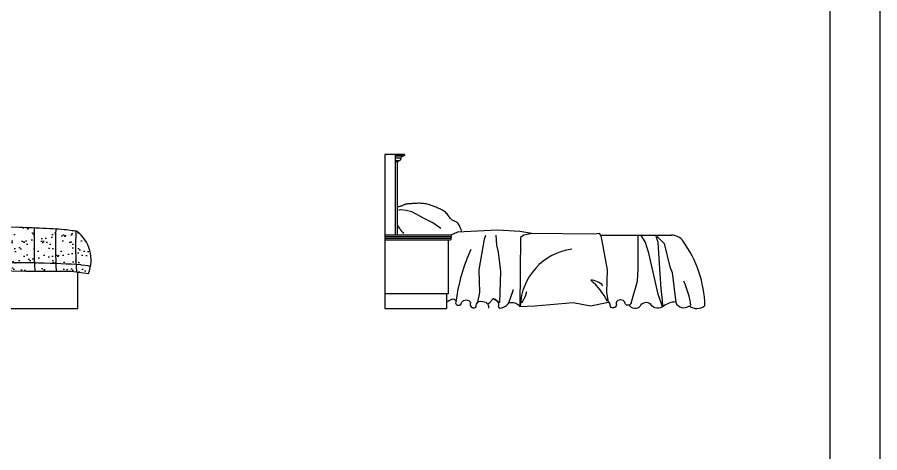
# Model space of a CAD drawing. Header units: inches. Extents: x 4.1 to 46.6, y 13.1 to 37.9.
# Drawn here: x 40.77 to 46.64, y 25.78 to 28.74 of the extents above; entities that cross this region are included whole.
import ezdxf

# ---------------------------------------------------------------- set-up
doc = ezdxf.new("R2010")
doc.units = ezdxf.units.IN
doc.header["$MEASUREMENT"] = 0
for name, color, linetype in [('02', 2, 'Continuous'), ('1', 1, 'Continuous'), ('4', 4, 'Continuous'), ('8', 8, 'Continuous'), ('kadrbm', 4, 'Continuous')]:
    doc.layers.add(name, color=color, linetype=linetype)

# ---------------------------------------------------------------- blocks, each defined once
blk = doc.blocks.new('kadrbm')
at = {"layer": 'kadrbm', "color": 4}
blk.add_lwpolyline([(0, 0), (0, 24.7972), (21, 24.7972), (21, 0), (0, 0)], close=True, dxfattribs=at)
blk.add_lwpolyline([(20.6631, 0.3257), (20.6631, 24.4603), (0.3369, 24.4603), (0.3369, 0.3257), (20.6631, 0.3257)], dxfattribs=at)

msp = doc.modelspace()

# ---------------------------------------------------------------- hatches: boundary and pattern name
at = {"layer": '8'}
h = msp.add_hatch(dxfattribs=at)
h.set_pattern_fill('AR-SAND', color=256, scale=0.05, style=0)
h.set_pattern_definition([(37.5, (53.19481, 2.05294), (-0.00314967, 0.09634119), [0, -0.076, 0, -0.085, 0, -0.08125]), (7.5, (53.19481, 2.05294), (0.08848884, 0.1411073), [0, -0.041, 0, -0.0685, 0, -0.02625]), (327.5, (53.13331, 2.05294), (0.1557071, 0.00028295), [0, -0.025, 0, -0.09, 0, -0.1175]), (317.5, (53.13331, 2.05294), (0.1503063, 0.0438838), [0, -0.0125, 0, -0.059, 0, -0.0675])])
h.paths.add_polyline_path([(39.6278, 27.0483), (39.6492, 27.049), (39.682, 27.0503), (39.7157, 27.0517), (39.7361, 27.0527, 0.019073), (39.738, 27.2957), (39.2129, 27.2998, -0.004844), (39.2078, 27.26), (39.6278, 27.26)])
h.paths.add_polyline_path([(39.7361, 27.0527), (39.7508, 27.0533), (39.7874, 27.0551), (39.8257, 27.0568), (39.8659, 27.0586), (39.8735, 27.0589, 0.018743), (39.8751, 27.2978), (39.7534, 27.2956), (39.738, 27.2957, -0.019073)])
h.paths.add_polyline_path([(39.8735, 27.0589), (39.9082, 27.0604), (39.9526, 27.062), (39.9994, 27.0636), (40.0198, 27.0642, 0.018533), (40.0211, 27.3004), (39.8751, 27.2978, -0.018743)])
h.paths.add_polyline_path([(40.0198, 27.0642), (40.0486, 27.065), (40.0998, 27.0663), (40.1527, 27.0674), (40.166, 27.0677, 0.018525), (40.167, 27.3037), (40.0873, 27.3015), (40.0211, 27.3004, -0.018533)])
h.paths.add_polyline_path([(40.166, 27.0677), (40.2068, 27.0684), (40.2617, 27.0693), (40.3092, 27.07, 0.018647), (40.31, 27.3077), (40.167, 27.3037, -0.018525)])
h.paths.add_polyline_path([(40.3092, 27.07), (40.3169, 27.0702), (40.372, 27.0709), (40.4266, 27.0716), (40.4537, 27.0719, -0.018756), (40.4532, 27.3109), (40.4122, 27.3105), (40.31, 27.3077, -0.018647)])
h.paths.add_polyline_path([(40.5993, 27.3123), (40.4532, 27.3109, 0.018756), (40.4537, 27.0719), (40.4803, 27.0722), (40.5329, 27.0727), (40.5845, 27.0732), (40.5997, 27.0733, -0.018758)])
h.paths.add_polyline_path([(40.5997, 27.0733), (40.6349, 27.0735), (40.6841, 27.0737), (40.732, 27.0737), (40.7458, 27.0737, -0.018834), (40.7454, 27.3137), (40.5993, 27.3123, 0.018758)])
h.paths.add_polyline_path([(40.7458, 27.0737), (40.7785, 27.0736), (40.8236, 27.0733), (40.8673, 27.0727), (40.8829, 27.0725, -0.018509), (40.8823, 27.3083), (40.8692, 27.3088), (40.8458, 27.3097), (40.8229, 27.3107), (40.8009, 27.3118), (40.78, 27.313), (40.7673, 27.3139), (40.7454, 27.3137, 0.018834)])
h.paths.add_polyline_path([(40.9895, 27.0699), (41.0274, 27.0686), (41.0292, 27.0685, -0.018292), (41.0282, 27.3016), (41.0089, 27.3028), (40.9868, 27.3039), (40.964, 27.305), (40.9407, 27.306), (40.917, 27.307), (40.8931, 27.3079), (40.8823, 27.3083, 0.018509), (40.8829, 27.0725), (40.9094, 27.072), (40.9501, 27.0711)])
h.paths.add_polyline_path([(41.1331, 27.0636), (41.1666, 27.0616, -0.017721), (41.1648, 27.2874), (41.1585, 27.2879), (41.1494, 27.2889), (41.1393, 27.2902), (41.1281, 27.2918), (41.1155, 27.2936), (41.1015, 27.2953), (41.0859, 27.2971), (41.0687, 27.2987), (41.05, 27.3002), (41.03, 27.3015), (41.0282, 27.3016, 0.018292), (41.0292, 27.0685), (41.0639, 27.0671), (41.0992, 27.0654)])
h.paths.add_polyline_path([(41.1705, 27.2872), (41.1666, 27.2872), (41.1648, 27.2874, 0.017721), (41.1666, 27.0616), (41.1962, 27.0596), (41.2018, 27.0576), (41.2265, 27.0557), (41.2474, 27.054), (41.2654, 27.0459, 0.289697)])
h.paths.add_polyline_path([(41.2018, 27.0576), (41.1962, 27.0596), (41.1666, 27.0616, 0.004036), (41.1692, 27.0102), (41.2508, 26.9977, 0.051999), (41.2654, 27.0459), (41.2474, 27.054), (41.2265, 27.0557)])
h.paths.add_polyline_path([(41.1336, 27.0156), (41.1692, 27.0102, -0.004036), (41.1666, 27.0616), (41.1656, 27.0616), (41.1331, 27.0636), (41.0992, 27.0654), (41.0639, 27.0671), (41.0292, 27.0685, 0.004157), (41.0318, 27.0156)])
h.paths.add_polyline_path([(41.0318, 27.0156, -0.004157), (41.0292, 27.0685), (41.0274, 27.0686), (40.9895, 27.0699), (40.9501, 27.0711), (40.9094, 27.072), (40.8829, 27.0725, 0.004465), (40.8857, 27.0156)])
h.paths.add_polyline_path([(40.7785, 27.0736), (40.7458, 27.0737, 0.004483), (40.7485, 27.0166), (40.8236, 27.0156), (40.8857, 27.0156, -0.004465), (40.8829, 27.0725), (40.8673, 27.0727), (40.8236, 27.0733)])
h.paths.add_polyline_path([(40.7485, 27.0166, -0.004483), (40.7458, 27.0737), (40.732, 27.0737), (40.6841, 27.0737), (40.6349, 27.0735), (40.5997, 27.0733, 0.004298), (40.6024, 27.0185)])
h.paths.add_polyline_path([(40.6024, 27.0185, -0.004298), (40.5997, 27.0733), (40.5845, 27.0732), (40.5329, 27.0727), (40.4803, 27.0722), (40.4537, 27.0719, 0.004039), (40.4562, 27.0204)])
h.paths.add_polyline_path([(40.4562, 27.0204, -0.004039), (40.4537, 27.0719), (40.4266, 27.0716), (40.372, 27.0709), (40.3169, 27.0702), (40.3092, 27.07, -0.003897), (40.3068, 27.0204), (40.3705, 27.0216)])
h.paths.add_polyline_path([(40.3068, 27.0204, 0.003897), (40.3092, 27.07), (40.2617, 27.0693), (40.2068, 27.0684), (40.166, 27.0677, -0.003911), (40.1636, 27.0179)])
h.paths.add_polyline_path([(40.1636, 27.0179, 0.003911), (40.166, 27.0677), (40.1527, 27.0674), (40.0998, 27.0663), (40.0486, 27.065), (40.0198, 27.0642, -0.003847), (40.0174, 27.0152), (40.0366, 27.0156)])
h.paths.add_polyline_path([(39.9526, 27.062), (39.9082, 27.0604), (39.8735, 27.0589, -0.003673), (39.8711, 27.0122), (40.0174, 27.0152, 0.003847), (40.0198, 27.0642), (39.9994, 27.0636)])
h.paths.add_polyline_path([(39.8711, 27.0122, 0.003673), (39.8735, 27.0589), (39.8659, 27.0586), (39.8257, 27.0568), (39.7874, 27.0551), (39.7508, 27.0533), (39.7361, 27.0527, -0.003407), (39.7339, 27.0093)])
h.paths.add_polyline_path([(39.7339, 27.0093, 0.003407), (39.7361, 27.0527), (39.7157, 27.0517), (39.682, 27.0503), (39.6492, 27.049), (39.6278, 27.0483), (39.6278, 27.0071)])

# ---------------------------------------------------------------- linework, layer by layer
at = {"layer": '02'}
for p, q in [((43.4036, 27.8037), (43.3399, 27.8037)), ((43.3973, 27.7975), (43.3399, 27.7975)), ((43.3784, 27.7837), (43.3399, 27.7837)), ((43.3674, 27.7662), (43.3399, 27.7662)), ((43.7199, 27.248), (43.2699, 27.248)), ((43.7185, 27.237), (43.2699, 27.237)), ((43.7167, 27.225), (43.2699, 27.225)), ((40.3705, 27.0216), (40.8236, 27.0156)), ((40.8236, 27.0156), (41.1336, 27.0156)), ((41.1336, 27.0156), (41.2508, 26.9977))]:
    msp.add_line(p, q, dxfattribs=at)
for points in [[(43.6512, 27.3042), (43.5977, 27.3444), (43.5371, 27.374), (43.4542, 27.4198), (43.4143, 27.4272), (43.3773, 27.4317), (43.3551, 27.4287)], [(40.7673, 27.3139), (40.4122, 27.3105), (40.0873, 27.3015), (39.7534, 27.2956), (39.2129, 27.2998)], [(41.1705, 27.2872), (41.1666, 27.2872), (41.1585, 27.2879), (41.1494, 27.2889), (41.1393, 27.2902), (41.1281, 27.2918), (41.1155, 27.2936), (41.1015, 27.2953), (41.0859, 27.2971), (41.0687, 27.2987), (41.05, 27.3002), (41.03, 27.3015), (41.0089, 27.3028), (40.9868, 27.3039), (40.964, 27.305), (40.9407, 27.306), (40.917, 27.307), (40.8931, 27.3079), (40.8692, 27.3088), (40.8458, 27.3097), (40.8229, 27.3107), (40.8009, 27.3118), (40.78, 27.313), (40.7673, 27.3139)], [(44.2709, 27.2716), (44.1891, 27.2855), (44.0365, 27.2939), (43.7656, 27.2812), (43.7199, 27.26)], [(43.9039, 26.8031), (43.9161, 26.8683), (43.9124, 27.0228), (43.9492, 27.2324), (43.9571, 27.26)], [(44.0045, 26.8315), (44.0523, 26.8021), (44.056, 26.8683), (44.0597, 27.0117), (44.045, 27.1441), (44.0339, 27.1919), (44.0274, 27.26)], [(44.9473, 26.7958), (44.9918, 26.9455), (44.9955, 27.0301), (44.9955, 27.26)], [(45.1623, 26.7716), (45.1311, 26.8573), (45.0685, 27.1368), (45.0465, 27.2103), (45.0133, 27.2618)], [(45.1645, 26.7732), (45.1606, 26.8168), (45.1532, 26.894), (45.1458, 26.997), (45.1311, 27.2103), (45.1158, 27.26)], [(45.1238, 27.2508), (45.1716, 27.2029), (45.2121, 27.0448), (45.2268, 27.0044), (45.2511, 26.8017)], [(40.732, 27.0737), (40.7785, 27.0736), (40.8236, 27.0733), (40.8673, 27.0727), (40.9094, 27.072), (40.9501, 27.0711), (40.9895, 27.0699), (41.0274, 27.0686), (41.0639, 27.0671), (41.0992, 27.0654), (41.1331, 27.0636), (41.1656, 27.0616), (41.1962, 27.0596), (41.2018, 27.0576), (41.2265, 27.0557), (41.2474, 27.054), (41.2654, 27.0459)], [(44.1148, 26.7991), (44.1442, 26.8837), (44.1449, 26.8895)], [(44.2343, 26.8729), (44.2262, 26.8426), (44.2016, 26.7964)]]:
    msp.add_lwpolyline(points, dxfattribs=at)
msp.add_lwpolyline([(44.7942, 26.8031), (44.782, 26.8683), (44.7857, 27.0228), (44.7489, 27.2324), (44.741, 27.26), (44.733, 27.2711), (44.692, 27.2675), (44.2709, 27.2716), (44.2175, 27.2593), (44.1929, 27.2445), (44.1897, 26.7734), (44.2914, 26.7789), (44.5525, 26.8011), (44.6715, 26.7773)], close=True, dxfattribs=at)
for points in [[(43.6897, 26.8011, 0.01281), (43.7001, 26.8095, -0.048978), (43.7133, 26.8176, -0.018139), (43.7245, 26.8226, -0.032315), (43.7311, 26.8247, -0.144082), (43.7421, 26.8243, -0.128784), (43.7524, 26.8176, -0.373481), (43.7527, 26.8055, 0.349064), (43.7524, 26.7928, 0.069395), (43.76, 26.7852, 0.104147), (43.7666, 26.7822, 0.057043), (43.7705, 26.7817, 0.032803), (43.7773, 26.7822, 0.32621), (43.7909, 26.7952, -0.246965), (43.8057, 26.8141, -0.106396), (43.8243, 26.8181, -0.116468), (43.8412, 26.8141, -0.350866), (43.8518, 26.791, 0.351622), (43.8625, 26.768, 0.034925), (43.8674, 26.7659, 0.031552), (43.8732, 26.7644, 0.482056), (43.8928, 26.7811, -0.350019), (43.9122, 26.807, -0.18144), (43.9578, 26.8022, -0.262291), (43.9762, 26.7751, -0.061256), (43.9759, 26.768, 0.210954), (43.9771, 26.7627, 0.119251)], [(43.9705, 26.791, 0.076762), (43.9851, 26.8015, 0.002263), (43.9898, 26.8061, 0.004268), (43.9922, 26.8086, 0.060586), (43.9974, 26.8154, -0.056864), (44.0029, 26.8228, -0.244333), (44.0123, 26.8261, -0.139654), (44.0277, 26.8192, -0.071508), (44.0343, 26.8119, -0.044422), (44.0419, 26.798, -0.175632), (44.0431, 26.7798, 0.232526), (44.0455, 26.766, 0.300604), (44.056, 26.7621, 0.081146), (44.0917, 26.7767, 0.109727), (44.1148, 26.7991, -0.311064), (44.1892, 26.7738, 0.002892), (44.1897, 26.7734, 0.002892)], [(44.9475, 26.7963, -0.097141), (44.9457, 26.7928, -0.069395), (44.9381, 26.7852, -0.104147), (44.9315, 26.7822, -0.057043), (44.9276, 26.7817, -0.032803), (44.9209, 26.7822, -0.32621), (44.9072, 26.7952, 0.246965), (44.8925, 26.8141, 0.106396), (44.8739, 26.8181, 0.116468), (44.8569, 26.8141, 0.350866), (44.8463, 26.791, -0.351622), (44.8356, 26.768, -0.034925), (44.8307, 26.7659, -0.031552), (44.825, 26.7644, -0.482056), (44.8053, 26.7811, 0.281681), (44.7919, 26.8046, 0.18144)], [(45.2501, 26.805, 0.159078), (45.1679, 26.776, -0.459776), (45.0816, 26.7872, 0.493474), (45.008, 26.7752, -0.534348), (44.9361, 26.7824)]]:
    msp.add_lwpolyline(points, format="xyb", dxfattribs=at)
for centre, radius, start, end in [((44.0672, 27.1988), 3.1868, 178.03027, 183.29508), ((44.2133, 27.1988), 3.1868, 178.1506, 183.29508), ((44.3504, 27.1988), 3.1868, 178.40705, 183.39288), ((41.0272, 27.0915), 0.2425, 337.24542, 53.77645), ((45.0052, 26.6424), 1.2618, 155.69024, 172.29016), ((44.5975, 26.7631), 0.4049, 97.57237, 178.02017), ((44.6699, 26.8406), 0.1125, 40.70885, 88.9264), ((44.3957, 26.6203), 0.4326, 25.56932, 50.29378), ((44.7188, 26.6867), 0.6429, 8.37443, 23.73381), ((45.3068, 26.8249), 0.0601, 201.78863, 308.33048), ((45.3959, 26.8443), 0.0844, 232.07783, 309.92484)]:
    msp.add_arc(centre, radius, start, end, dxfattribs=at)
at = {"layer": '1'}
for p, q in [((39.1778, 26.76), (41.1778, 26.76)), ((43.2699, 26.76), (43.6897, 26.76))]:
    msp.add_line(p, q, dxfattribs=at)
at = {"layer": '4'}
for p, q in [((43.2699, 27.81), (43.2699, 26.76)), ((43.4036, 27.81), (43.2699, 27.81)), ((43.3399, 27.81), (43.3399, 27.26)), ((43.3549, 27.76), (43.3549, 27.26)), ((43.7199, 27.26), (43.2699, 27.26)), ((44.741, 27.26), (45.2209, 27.26)), ((43.7017, 27.225), (43.7017, 26.86)), ((41.1778, 26.76), (41.1778, 27.0089)), ((43.7017, 26.86), (43.2699, 26.86)), ((43.6897, 26.86), (43.6897, 26.76))]:
    msp.add_line(p, q, dxfattribs=at)
for points in [[(43.3957, 27.7975, 0.376413), (43.3784, 27.7837, -0.304338), (43.3674, 27.7662)], [(43.7199, 27.26, -0.641851), (43.7199, 27.248, -0.38415), (43.7185, 27.237, -0.235363), (43.7167, 27.225)]]:
    msp.add_lwpolyline(points, format="xyb", dxfattribs=at)
for points in [[(43.3973, 27.8037), (43.3973, 27.7975)], [(43.4036, 27.81), (43.4036, 27.8037)], [(43.3611, 27.7662), (43.3611, 27.76), (43.3399, 27.76)], [(43.7954, 27.2802), (43.7892, 27.2983), (43.7832, 27.313), (43.7776, 27.3246), (43.7723, 27.3337), (43.7672, 27.3405), (43.7624, 27.3455), (43.7579, 27.3492), (43.7535, 27.3518), (43.7494, 27.3539), (43.7455, 27.3555), (43.7416, 27.357), (43.7378, 27.3586), (43.734, 27.3603), (43.7302, 27.3625), (43.7263, 27.3653), (43.7222, 27.369), (43.718, 27.3736), (43.7135, 27.3791), (43.7089, 27.3851), (43.704, 27.3915), (43.6989, 27.3981), (43.6936, 27.4046), (43.688, 27.4108), (43.6821, 27.4165), (43.676, 27.4216), (43.6696, 27.426), (43.663, 27.4299), (43.6561, 27.4335), (43.649, 27.4368), (43.6417, 27.4399), (43.6342, 27.443), (43.6265, 27.4462), (43.6185, 27.4495), (43.6105, 27.4529), (43.6022, 27.4563), (43.5938, 27.4596), (43.5853, 27.4628), (43.5767, 27.4659), (43.5681, 27.4686), (43.5593, 27.4709), (43.5506, 27.4728), (43.5418, 27.4743), (43.533, 27.4754), (43.5243, 27.4761), (43.5156, 27.4766), (43.507, 27.4768), (43.4985, 27.4768), (43.4902, 27.4765), (43.482, 27.4762), (43.474, 27.4757), (43.4663, 27.4751), (43.459, 27.4745), (43.4522, 27.4739), (43.4458, 27.4734), (43.44, 27.4729), (43.4349, 27.4725), (43.4305, 27.4723), (43.4267, 27.4722), (43.4234, 27.4722), (43.4205, 27.4721), (43.4179, 27.472), (43.4154, 27.4717), (43.4129, 27.4713), (43.4104, 27.4706), (43.4077, 27.4696), (43.4048, 27.4684), (43.4017, 27.4671), (43.3985, 27.4656), (43.3952, 27.464), (43.3917, 27.4623), (43.3881, 27.4607), (43.3844, 27.4592), (43.3806, 27.4578), (43.3767, 27.4565), (43.3728, 27.4554), (43.3689, 27.4544), (43.3649, 27.4536), (43.361, 27.4531), (43.3572, 27.4527), (43.3535, 27.4526)], [(43.3548, 27.3274), (43.3636, 27.3152), (43.3704, 27.3058), (43.3757, 27.2985), (43.38, 27.2926), (43.3838, 27.2876), (43.3875, 27.2828), (43.3917, 27.2774), (43.3968, 27.2709)]]:
    msp.add_lwpolyline(points, dxfattribs=at)
for centre, radius, start, end in [((45.2209, 27.16), 0.1, 35.83195, 90), ((44.6665, 26.7597), 0.7838, 1.45705, 35.83195)]:
    msp.add_arc(centre, radius, start, end, dxfattribs=at)

# ---------------------------------------------------------------- block references
at = {"layer": 'kadrbm'}
msp.add_blockref('kadrbm', (25.641, 13.1016), dxfattribs=at)

doc.saveas('drawing.dxf')
